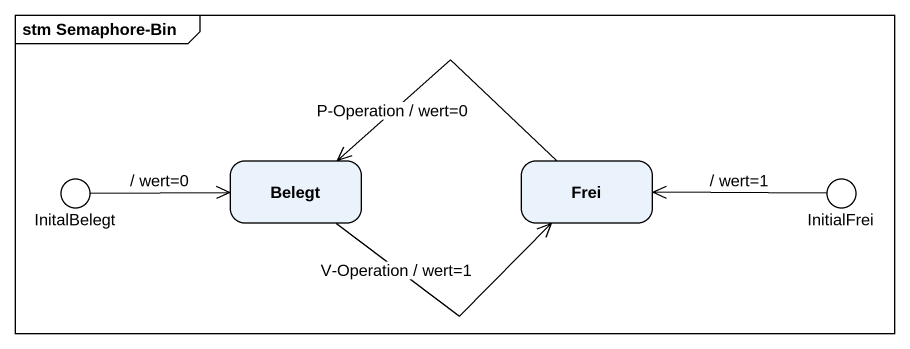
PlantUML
@startuml
mainframe stm Semaphore-Bin
hide empty description
state Belegt
state Frei
state InitalBelegt <<choice>>
state InitialFrei <<choice>>
Belegt -right-> Frei : V-Operation / wert=1
Frei -left-> Belegt : P-Operation / wert=0
InitalBelegt -right-> Belegt : / wert=0
InitialFrei -left-> Frei : / wert=1
@enduml
